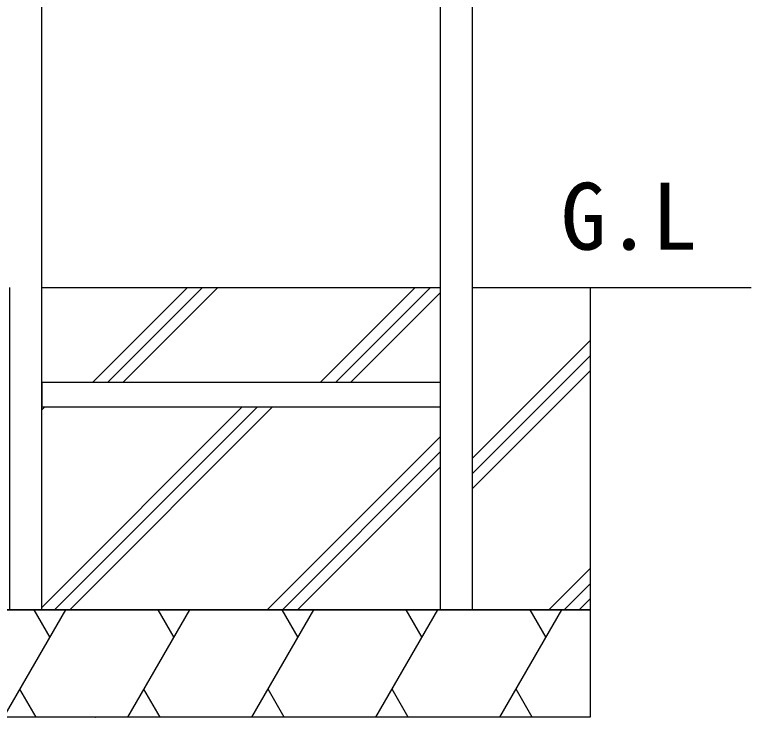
# Model space of a CAD drawing. Units: millimetres, scale not verified. Extents: x -4375 to 4375, y -6500 to 6475.
# Drawn here: x -1561 to -875, y -1150 to -497 of the extents above; entities that cross this region are included whole.
import ezdxf
from ezdxf.enums import TextEntityAlignment as Align

# ---------------------------------------------------------------- set-up
doc = ezdxf.new("R2010")
doc.units = ezdxf.units.MM
doc.header["$LTSCALE"] = 30
doc.layers.add('0-1_USER1', color=3, linetype='Continuous')
doc.layers.add('0-2_YKK_A1', color=4, linetype='Continuous')
doc.styles.add('ＭＳ ゴシック', font='')
doc.styles.get('ＭＳ ゴシック').set_extended_font_data('MS Gothic')

msp = doc.modelspace()

# ---------------------------------------------------------------- linework, layer by layer
at = {"layer": '0-2_YKK_A1'}
for p, q in [((-1535.5, -750.5), (-1535.5, 644.5)), ((-1164.5, 644.5), (-1164.5, -750.5)), ((-1134.5, -750.5), (-1134.5, 644.5)), ((-1535.5, -750.5), (-1164.5, -750.5)), ((-1535.5, -750.5), (-1164.5, -750.5)), ((-1488.35, -839), (-1399.85, -750.5)), ((-1474.21, -839), (-1385.71, -750.5)), ((-1460.06, -839), (-1371.56, -750.5)), ((-1276.22, -839), (-1187.72, -750.5)), ((-1262.07, -839), (-1173.57, -750.5)), ((-1134.5, -750.5), (-875, -750.5)), ((-1247.93, -839), (-1164.5, -755.57)), ((-1134.5, -909.42), (-1025, -799.92)), ((-1134.5, -923.56), (-1025, -814.06)), ((-1134.5, -937.7), (-1025, -828.2)), ((-1164.5, -839), (-1535.5, -839)), ((-1535.5, -839), (-1535.5, -862)), ((-1164.5, -839), (-1164.5, -862)), ((-1164.5, -862), (-1535.5, -862)), ((-1535.5, -1048.28), (-1349.22, -862)), ((-1535.5, -864.44), (-1533.06, -862)), ((-1523.57, -1050.5), (-1335.07, -862)), ((-1509.43, -1050.5), (-1320.93, -862)), ((-1325.58, -1050.5), (-1164.5, -889.42)), ((-1311.44, -1050.5), (-1164.5, -903.56)), ((-1297.3, -1050.5), (-1164.5, -917.7)), ((-1063.45, -1050.5), (-1025, -1012.05)), ((-1049.31, -1050.5), (-1025, -1026.19)), ((-1035.17, -1050.5), (-1025, -1040.33)), ((-1570.91, -1150.5), (-1513.17, -1050.5)), ((-1542.91, -1050.5), (-1528.04, -1076.25)), ((-1455.44, -1150.5), (-1397.7, -1050.5)), ((-1427.44, -1050.5), (-1412.57, -1076.25)), ((-1339.97, -1150.5), (-1282.23, -1050.5)), ((-1311.97, -1050.5), (-1297.1, -1076.25)), ((-1224.5, -1150.5), (-1166.76, -1050.5)), ((-1196.5, -1050.5), (-1181.63, -1076.25)), ((-1109.03, -1150.5), (-1051.29, -1050.5)), ((-1081.03, -1050.5), (-1066.16, -1076.25)), ((-1540.77, -1150.27), (-1555.77, -1124.29)), ((-1425.3, -1150.27), (-1440.3, -1124.29)), ((-1309.83, -1150.27), (-1324.83, -1124.29)), ((-1194.36, -1150.27), (-1209.36, -1124.29)), ((-1078.89, -1150.27), (-1093.89, -1124.29)), ((-1485.3, -1150.27), (-1485.17, -1150.5)), ((-1369.83, -1150.27), (-1369.7, -1150.5)), ((-1254.36, -1150.27), (-1254.23, -1150.5)), ((-1138.89, -1150.27), (-1138.76, -1150.5))]:
    msp.add_line(p, q, dxfattribs=at)
for points in [[(-1134.5, -750.5), (-1025, -750.5), (-1025, -1050.5), (-1675, -1050.5), (-1675, -750.5)], [(-1565.5, -750.5), (-1565.5, -1050.5), (-1535.5, -1050.5), (-1535.5, -750.5)], [(-1164.5, -750.5), (-1164.5, -1050.5), (-1134.5, -1050.5), (-1134.5, -750.5)]]:
    msp.add_lwpolyline(points, dxfattribs=at)
msp.add_lwpolyline([(-1675, -1050.5), (-1025, -1050.5), (-1025, -1150.5), (-1675, -1150.5)], close=True, dxfattribs=at)

# ---------------------------------------------------------------- texts
at = {"layer": '0-1_USER1', "style": 'ＭＳ ゴシック'}
msp.add_text('G.L', height=62.32, dxfattribs=at).set_placement((-1052.41, -734.01), align=Align.BOTTOM_LEFT)

doc.saveas('drawing.dxf')
